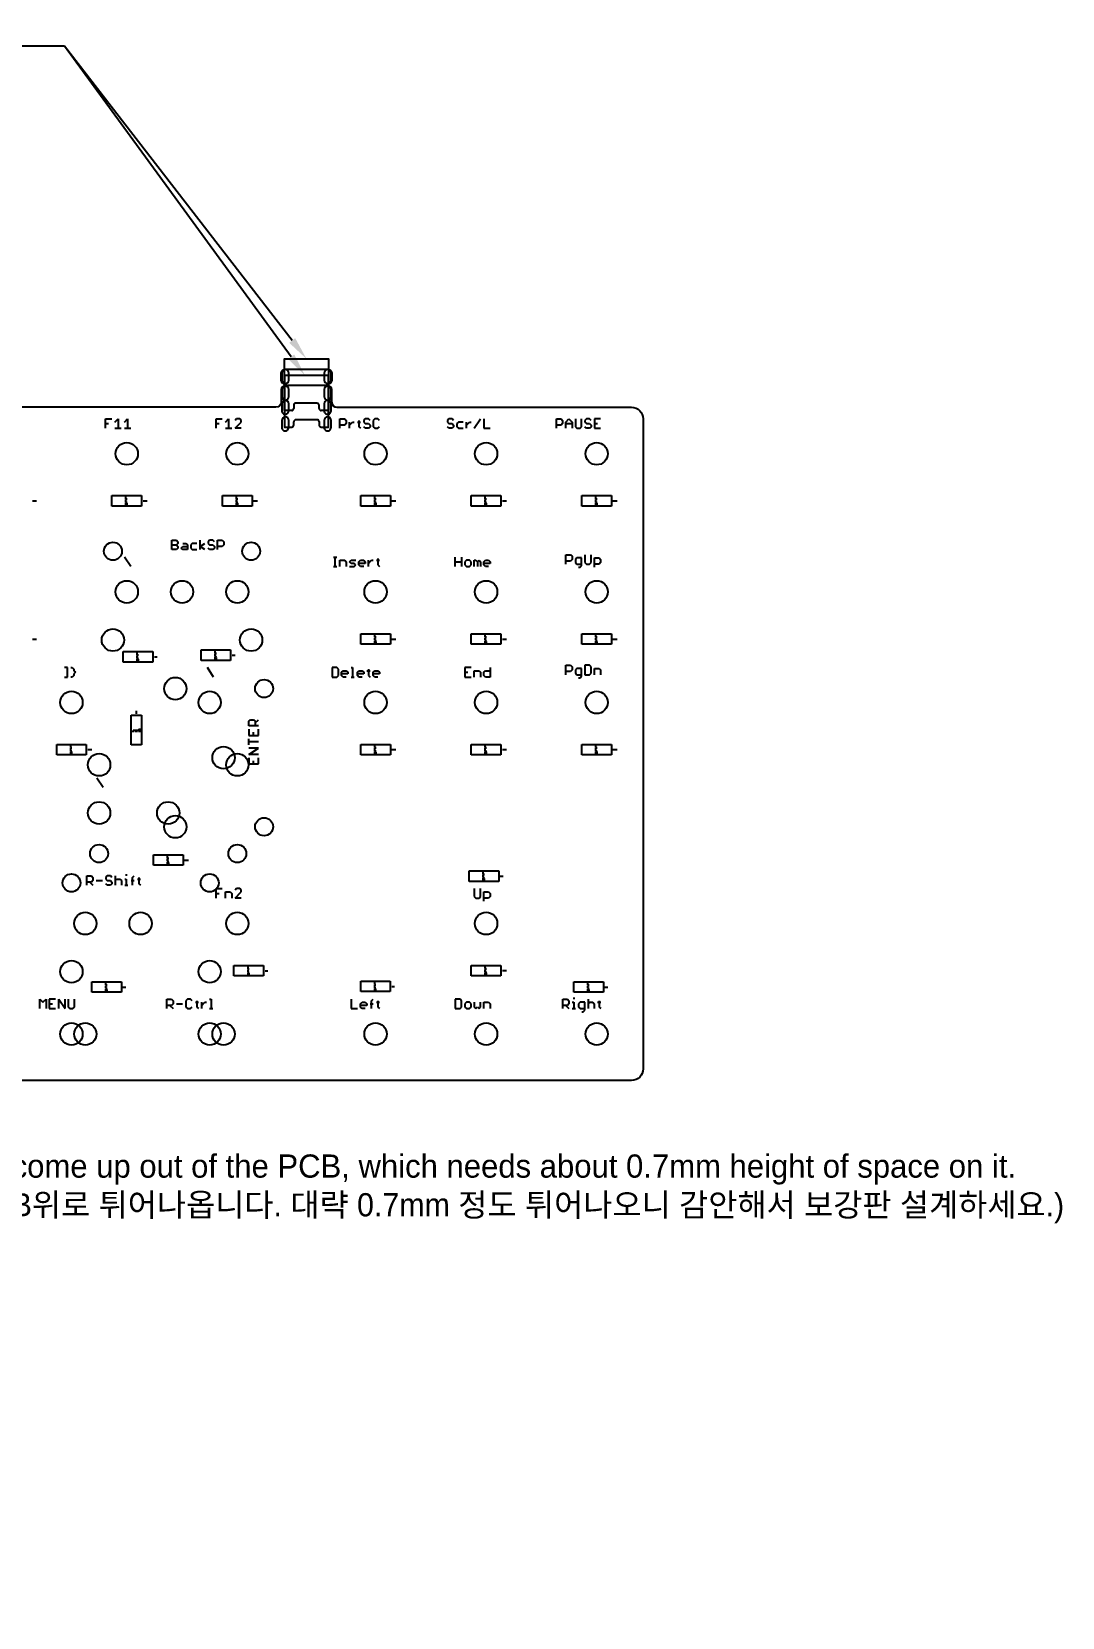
# Model space of a CAD drawing. Extents: x -204 to 409, y -450 to 97.
# Drawn here: x 231.3 to 408.8, y -176.7 to 96.5 of the extents above; entities that cross this region are included whole.
import ezdxf
from ezdxf import colors
from ezdxf.entities.mleader import LeaderData, LeaderLine
from ezdxf.math import Vec2, Vec3

# ---------------------------------------------------------------- set-up
doc = ezdxf.new("R2010")
doc.units = 0
doc.header["$MEASUREMENT"] = 0
doc.layers.get('0').update_dxf_attribs({"linetype": 'CONTINUOUS'})
for name, color, linetype in [('BT Module', 3, 'CONTINUOUS'), ('Key Name', 253, 'CONTINUOUS'), ('LEDs_PADs', 82, 'CONTINUOUS'), ('On-PCB LEDs', 6, 'CONTINUOUS'), ('OutLine', 7, 'CONTINUOUS'), ('Stabilizers', 1, 'CONTINUOUS'), ('Switches_ETC', 4, 'CONTINUOUS'), ('Switches_Winkey87', 2, 'CONTINUOUS'), ('USB_BOTTOM', 1, 'CONTINUOUS'), ('USB_TOP', 2, 'CONTINUOUS')]:
    doc.layers.add(name, color=color, linetype=linetype)

# ---------------------------------------------------------------- blocks, each defined once
blk = doc.blocks.new('LONGP100')
blk.add_lwpolyline([(-0.5, -0.5), (0.5, -0.5, 1), (0.5, 0.5), (-0.5, 0.5, 1)], format="xyb", close=True)

msp = doc.modelspace()

# ---------------------------------------------------------------- linework, layer by layer
at = {"layer": 'Key Name'}
for p, q in [((243.9747, 28.1912), (243.9747, 29.8182)), ((243.9747, 29.8182), (245.0594, 29.8182)), ((243.9747, 29.0047), (244.5171, 29.0047)), ((245.6119, 29.2759), (246.1542, 29.8182)), ((245.6119, 28.1912), (246.6965, 28.1912)), ((246.1542, 29.8182), (246.1542, 28.1912)), ((247.249, 29.2759), (247.7914, 29.8182)), ((247.249, 28.1912), (248.3337, 28.1912)), ((247.7914, 29.8182), (247.7914, 28.1912)), ((263.0247, 28.1912), (263.0247, 29.8182)), ((263.0247, 29.8182), (264.1094, 29.8182)), ((263.0247, 29.0047), (263.5671, 29.0047)), ((264.6619, 29.2759), (265.2042, 29.8182)), ((264.6619, 28.1912), (265.7465, 28.1912)), ((265.2042, 29.8182), (265.2042, 28.1912)), ((266.5702, 29.8182), (266.299, 29.547)), ((266.299, 28.1912), (267.3837, 29.2759)), ((267.3837, 28.1912), (266.299, 28.1912)), ((267.1125, 29.8182), (266.5702, 29.8182)), ((267.3837, 29.547), (267.1125, 29.8182)), ((267.3837, 29.2759), (267.3837, 29.547)), ((284.3815, 28.1912), (284.3815, 29.8182)), ((284.3815, 29.8182), (285.195, 29.8182)), ((285.195, 28.7335), (284.3815, 28.7335)), ((285.195, 29.8182), (285.4661, 29.547)), ((285.4661, 29.0047), (285.195, 28.7335)), ((285.4661, 29.547), (285.4661, 29.0047)), ((286.0186, 28.1912), (286.0186, 29.2759)), ((286.0186, 28.7335), (286.561, 29.2759)), ((286.561, 29.2759), (286.8321, 29.2759)), ((287.3829, 29.2759), (287.9253, 29.2759)), ((287.6541, 29.547), (287.6541, 28.4624)), ((287.6541, 28.4624), (287.9253, 28.1912)), ((288.7455, 29.8182), (288.4744, 29.547)), ((288.4744, 29.547), (288.4744, 29.2759)), ((288.4744, 29.2759), (288.7455, 29.0047)), ((288.7455, 28.1912), (288.4744, 28.4624)), ((289.2879, 29.8182), (288.7455, 29.8182)), ((288.7455, 29.0047), (289.2879, 29.0047)), ((289.2879, 28.1912), (288.7455, 28.1912)), ((289.559, 29.547), (289.2879, 29.8182)), ((289.2879, 29.0047), (289.559, 28.7335)), ((289.559, 28.4624), (289.2879, 28.1912)), ((289.559, 28.7335), (289.559, 28.4624)), ((290.3827, 29.8182), (290.1115, 29.547)), ((290.1115, 29.547), (290.1115, 28.4624)), ((290.1115, 28.4624), (290.3827, 28.1912)), ((290.925, 29.8182), (290.3827, 29.8182)), ((290.3827, 28.1912), (290.925, 28.1912)), ((291.1962, 29.547), (290.925, 29.8182)), ((290.925, 28.1912), (291.1962, 28.4624)), ((303.1569, 29.8182), (302.8858, 29.547)), ((302.8858, 29.547), (302.8858, 29.2759)), ((302.8858, 29.2759), (303.1569, 29.0047)), ((303.1569, 28.1912), (302.8858, 28.4624)), ((303.6993, 29.8182), (303.1569, 29.8182)), ((303.1569, 29.0047), (303.6993, 29.0047)), ((303.6993, 28.1912), (303.1569, 28.1912)), ((303.9704, 29.547), (303.6993, 29.8182)), ((303.6993, 29.0047), (303.9704, 28.7335)), ((303.9704, 28.4624), (303.6993, 28.1912)), ((303.9704, 28.7335), (303.9704, 28.4624)), ((304.7941, 29.2759), (304.5229, 29.0047)), ((304.5229, 29.0047), (304.5229, 28.4624)), ((304.5229, 28.4624), (304.7941, 28.1912)), ((305.6076, 29.2759), (304.7941, 29.2759)), ((304.7941, 28.1912), (305.6076, 28.1912)), ((306.1601, 28.1912), (306.1601, 29.2759)), ((306.1601, 28.7335), (306.7024, 29.2759)), ((306.7024, 29.2759), (306.9736, 29.2759)), ((307.5244, 28.1912), (308.609, 29.8182)), ((309.1615, 29.8182), (309.1615, 28.1912)), ((309.1615, 28.1912), (310.2462, 28.1912)), ((321.6629, 28.1912), (321.6629, 29.8182)), ((321.6629, 29.8182), (322.4764, 29.8182)), ((322.4764, 28.7335), (321.6629, 28.7335)), ((322.4764, 29.8182), (322.7476, 29.547)), ((322.7476, 29.0047), (322.4764, 28.7335)), ((322.7476, 29.547), (322.7476, 29.0047)), ((323.3001, 29.2759), (323.8424, 29.8182)), ((323.3001, 28.1912), (323.3001, 29.2759)), ((323.3001, 29.0047), (324.3847, 29.0047)), ((323.8424, 29.8182), (324.3847, 29.2759)), ((324.3847, 29.2759), (324.3847, 28.1912)), ((324.9372, 29.8182), (324.9372, 28.4624)), ((324.9372, 28.4624), (325.2084, 28.1912)), ((325.2084, 28.1912), (325.7507, 28.1912)), ((325.7507, 28.1912), (326.0219, 28.4624)), ((326.0219, 28.4624), (326.0219, 29.8182)), ((326.8455, 29.8182), (326.5744, 29.547)), ((326.5744, 29.547), (326.5744, 29.2759)), ((326.5744, 29.2759), (326.8455, 29.0047)), ((326.8455, 28.1912), (326.5744, 28.4624)), ((327.3879, 29.8182), (326.8455, 29.8182)), ((326.8455, 29.0047), (327.3879, 29.0047)), ((327.3879, 28.1912), (326.8455, 28.1912)), ((327.659, 29.547), (327.3879, 29.8182)), ((327.3879, 29.0047), (327.659, 28.7335)), ((327.659, 28.4624), (327.3879, 28.1912)), ((327.659, 28.7335), (327.659, 28.4624)), ((329.2962, 29.8182), (328.2115, 29.8182)), ((328.2115, 29.8182), (328.2115, 28.1912)), ((328.2115, 29.0047), (328.7539, 29.0047)), ((328.2115, 28.1912), (329.2962, 28.1912)), ((255.3861, 7.2787), (255.3861, 8.9057)), ((255.3861, 8.9057), (256.1996, 8.9057)), ((256.1996, 8.9057), (256.4708, 8.6345)), ((256.4708, 8.3634), (256.1996, 8.0922)), ((256.4708, 8.6345), (256.4708, 8.3634)), ((257.2944, 8.3634), (257.8368, 8.3634)), ((257.8368, 8.3634), (258.1079, 8.0922)), ((258.9316, 8.3634), (258.6604, 8.0922)), ((259.7451, 8.3634), (258.9316, 8.3634)), ((260.2976, 7.2787), (260.2976, 8.9057)), ((260.2976, 7.821), (261.1111, 8.3634)), ((261.933, 8.9057), (261.6619, 8.6345)), ((261.6619, 8.6345), (261.6619, 8.3634)), ((261.6619, 8.3634), (261.933, 8.0922)), ((262.4754, 8.9057), (261.933, 8.9057)), ((262.7465, 8.6345), (262.4754, 8.9057)), ((263.299, 7.2787), (263.299, 8.9057)), ((263.299, 8.9057), (264.1125, 8.9057)), ((264.1125, 8.9057), (264.3837, 8.6345)), ((264.3837, 8.6345), (264.3837, 8.0922)), ((248.3337, 4.3787), (247.249, 6.0057)), ((255.3861, 8.0922), (256.1996, 8.0922)), ((256.1996, 7.2787), (255.3861, 7.2787)), ((256.1996, 8.0922), (256.4708, 7.821)), ((256.4708, 7.5499), (256.1996, 7.2787)), ((256.4708, 7.821), (256.4708, 7.5499)), ((257.0233, 7.5499), (257.2944, 7.821)), ((257.2944, 7.2787), (257.0233, 7.5499)), ((257.2944, 7.821), (258.1079, 7.821)), ((258.1079, 7.2787), (257.2944, 7.2787)), ((258.1079, 8.0922), (258.1079, 7.2787)), ((258.6604, 8.0922), (258.6604, 7.5499)), ((258.6604, 7.5499), (258.9316, 7.2787)), ((258.9316, 7.2787), (259.7451, 7.2787)), ((261.1111, 7.2787), (260.2976, 7.821)), ((261.933, 7.2787), (261.6619, 7.5499)), ((261.933, 8.0922), (262.4754, 8.0922)), ((262.4754, 7.2787), (261.933, 7.2787)), ((262.4754, 8.0922), (262.7465, 7.821)), ((262.7465, 7.5499), (262.4754, 7.2787)), ((262.7465, 7.821), (262.7465, 7.5499)), ((264.1125, 7.821), (263.299, 7.821)), ((264.3837, 8.0922), (264.1125, 7.821)), ((283.29, 6.0057), (283.8324, 6.0057)), ((283.5612, 4.3787), (283.5612, 6.0057)), ((290.9284, 5.7345), (290.9284, 4.6499)), ((304.2501, 4.3787), (304.2501, 6.0057)), ((305.3347, 6.0057), (305.3347, 4.3787)), ((323.3001, 4.7787), (323.3001, 6.4057)), ((323.3001, 6.4057), (324.1136, 6.4057)), ((324.1136, 6.4057), (324.3847, 6.1345)), ((324.3847, 5.5922), (324.1136, 5.321)), ((324.3847, 6.1345), (324.3847, 5.5922)), ((325.2084, 5.8634), (324.9372, 5.5922)), ((324.9372, 5.5922), (324.9372, 5.0499)), ((326.0219, 5.8634), (325.2084, 5.8634)), ((326.0219, 4.5075), (326.0219, 5.8634)), ((326.5744, 6.4057), (326.5744, 5.0499)), ((327.659, 5.0499), (327.659, 6.4057)), ((328.2115, 4.2364), (328.2115, 5.8634)), ((328.2115, 5.8634), (329.025, 5.8634)), ((329.025, 5.8634), (329.2962, 5.5922)), ((329.2962, 5.5922), (329.2962, 5.0499)), ((283.29, 4.3787), (283.8324, 4.3787)), ((284.3815, 4.3787), (284.3815, 5.4634)), ((284.3815, 5.4634), (285.195, 5.4634)), ((285.195, 5.4634), (285.4661, 5.1922)), ((285.4661, 5.1922), (285.4661, 4.3787)), ((286.0186, 5.1922), (286.2898, 5.4634)), ((286.2898, 4.921), (286.0186, 5.1922)), ((286.0186, 4.3787), (286.8321, 4.3787)), ((286.2898, 5.4634), (287.1033, 5.4634)), ((286.8321, 4.921), (286.2898, 4.921)), ((287.1033, 4.6499), (286.8321, 4.921)), ((286.8321, 4.3787), (287.1033, 4.6499)), ((287.6558, 5.1922), (287.927, 5.4634)), ((287.6558, 4.6499), (287.6558, 5.1922)), ((288.7405, 4.921), (287.6558, 4.921)), ((287.927, 4.3787), (287.6558, 4.6499)), ((287.927, 5.4634), (288.4693, 5.4634)), ((288.4693, 4.3787), (287.927, 4.3787)), ((288.4693, 5.4634), (288.7405, 5.1922)), ((288.7405, 5.1922), (288.7405, 4.921)), ((289.293, 4.3787), (289.293, 5.4634)), ((289.293, 4.921), (289.8353, 5.4634)), ((289.8353, 5.4634), (290.1064, 5.4634)), ((290.6572, 5.4634), (291.1996, 5.4634)), ((290.9284, 4.6499), (291.1996, 4.3787)), ((304.2501, 5.1922), (305.3347, 5.1922)), ((306.1584, 5.4634), (305.8872, 5.1922)), ((305.8872, 5.1922), (305.8872, 4.6499)), ((305.8872, 4.6499), (306.1584, 4.3787)), ((306.7007, 5.4634), (306.1584, 5.4634)), ((306.1584, 4.3787), (306.7007, 4.3787)), ((306.9719, 5.1922), (306.7007, 5.4634)), ((306.7007, 4.3787), (306.9719, 4.6499)), ((306.9719, 4.6499), (306.9719, 5.1922)), ((307.5244, 4.3787), (307.5244, 5.4634)), ((307.5244, 5.4634), (307.7955, 5.4634)), ((307.7955, 5.4634), (308.0667, 5.1922)), ((308.0667, 5.1922), (308.3379, 5.4634)), ((308.0667, 5.1922), (308.0667, 4.3787)), ((308.3379, 5.4634), (308.609, 5.1922)), ((308.609, 5.1922), (308.609, 4.3787)), ((309.1615, 5.1922), (309.4327, 5.4634)), ((309.1615, 4.6499), (309.1615, 5.1922)), ((310.2462, 4.921), (309.1615, 4.921)), ((309.4327, 4.3787), (309.1615, 4.6499)), ((309.4327, 5.4634), (309.975, 5.4634)), ((309.975, 4.3787), (309.4327, 4.3787)), ((309.975, 5.4634), (310.2462, 5.1922)), ((310.2462, 5.1922), (310.2462, 4.921)), ((324.1136, 5.321), (323.3001, 5.321)), ((324.9372, 5.0499), (325.2084, 4.7787)), ((325.2084, 4.7787), (326.0219, 4.7787)), ((325.4796, 4.2364), (325.7507, 4.2364)), ((325.7507, 4.2364), (326.0219, 4.5075)), ((326.5744, 5.0499), (326.8455, 4.7787)), ((326.8455, 4.7787), (327.3879, 4.7787)), ((327.3879, 4.7787), (327.659, 5.0499)), ((329.025, 4.7787), (328.2115, 4.7787)), ((329.2962, 5.0499), (329.025, 4.7787)), ((237.4478, -13.0443), (236.9055, -13.0443)), ((237.4478, -14.6713), (237.4478, -13.0443)), ((237.9969, -13.0443), (238.2681, -13.0443)), ((238.2681, -13.0443), (238.5392, -13.3155)), ((238.5392, -13.3155), (238.5392, -13.5866)), ((238.5392, -13.5866), (238.8104, -13.8578)), ((262.6212, -14.6713), (261.5365, -13.0443)), ((283.0172, -13.0443), (283.0172, -14.6713)), ((283.8307, -13.0443), (283.0172, -13.0443)), ((284.1018, -13.3155), (283.8307, -13.0443)), ((284.1018, -14.4001), (284.1018, -13.3155)), ((284.6543, -13.8578), (284.9255, -13.5866)), ((284.9255, -13.5866), (285.4678, -13.5866)), ((285.4678, -13.5866), (285.739, -13.8578)), ((286.2915, -13.0443), (286.5627, -13.0443)), ((286.5627, -13.0443), (286.5627, -14.6713)), ((287.3829, -13.8578), (287.6541, -13.5866)), ((287.6541, -13.5866), (288.1964, -13.5866)), ((288.1964, -13.5866), (288.4676, -13.8578)), ((289.0201, -13.5866), (289.5624, -13.5866)), ((289.2913, -13.3155), (289.2913, -14.4001)), ((290.1115, -13.8578), (290.3827, -13.5866)), ((290.3827, -13.5866), (290.925, -13.5866)), ((290.925, -13.5866), (291.1962, -13.8578)), ((306.9719, -13.0443), (305.8872, -13.0443)), ((305.8872, -13.0443), (305.8872, -14.6713)), ((307.5244, -14.6713), (307.5244, -13.5866)), ((307.5244, -13.5866), (308.3379, -13.5866)), ((308.3379, -13.5866), (308.609, -13.8578)), ((309.1615, -13.8578), (309.4327, -13.5866)), ((309.4327, -13.5866), (310.2462, -13.5866)), ((310.2462, -13.0443), (310.2462, -14.6713)), ((323.3001, -14.2713), (323.3001, -12.6443)), ((323.3001, -12.6443), (324.1136, -12.6443)), ((324.1136, -12.6443), (324.3847, -12.9155)), ((324.3847, -13.4578), (324.1136, -13.729)), ((324.3847, -12.9155), (324.3847, -13.4578)), ((325.2084, -13.1866), (324.9372, -13.4578)), ((324.9372, -13.4578), (324.9372, -14.0001)), ((326.0219, -13.1866), (325.2084, -13.1866)), ((326.0219, -14.5425), (326.0219, -13.1866)), ((326.5744, -12.6443), (326.5744, -14.2713)), ((327.3879, -12.6443), (326.5744, -12.6443)), ((327.659, -12.9155), (327.3879, -12.6443)), ((327.659, -14.0001), (327.659, -12.9155)), ((328.2115, -14.2713), (328.2115, -13.1866)), ((328.2115, -13.1866), (329.025, -13.1866)), ((329.025, -13.1866), (329.2962, -13.4578)), ((329.2962, -13.4578), (329.2962, -14.2713)), ((236.9055, -14.6713), (237.4478, -14.6713)), ((238.2681, -14.6713), (237.9969, -14.6713)), ((238.5392, -14.4001), (238.2681, -14.6713)), ((238.8104, -13.8578), (238.5392, -14.129)), ((238.5392, -14.129), (238.5392, -14.4001)), ((283.0172, -14.6713), (283.8307, -14.6713)), ((283.8307, -14.6713), (284.1018, -14.4001)), ((284.6543, -14.4001), (284.6543, -13.8578)), ((285.739, -14.129), (284.6543, -14.129)), ((284.9255, -14.6713), (284.6543, -14.4001)), ((285.4678, -14.6713), (284.9255, -14.6713)), ((285.739, -13.8578), (285.739, -14.129)), ((286.2915, -14.6713), (286.8338, -14.6713)), ((287.3829, -14.4001), (287.3829, -13.8578)), ((288.4676, -14.129), (287.3829, -14.129)), ((287.6541, -14.6713), (287.3829, -14.4001)), ((288.1964, -14.6713), (287.6541, -14.6713)), ((288.4676, -13.8578), (288.4676, -14.129)), ((289.2913, -14.4001), (289.5624, -14.6713)), ((290.1115, -14.4001), (290.1115, -13.8578)), ((291.1962, -14.129), (290.1115, -14.129)), ((290.3827, -14.6713), (290.1115, -14.4001)), ((290.925, -14.6713), (290.3827, -14.6713)), ((291.1962, -13.8578), (291.1962, -14.129)), ((305.8872, -13.8578), (306.4296, -13.8578)), ((305.8872, -14.6713), (306.9719, -14.6713)), ((308.609, -13.8578), (308.609, -14.6713)), ((309.1615, -14.4001), (309.1615, -13.8578)), ((309.4327, -14.6713), (309.1615, -14.4001)), ((310.2462, -14.6713), (309.4327, -14.6713)), ((324.1136, -13.729), (323.3001, -13.729)), ((324.9372, -14.0001), (325.2084, -14.2713)), ((325.2084, -14.2713), (326.0219, -14.2713)), ((325.4796, -14.8136), (325.7507, -14.8136)), ((325.7507, -14.8136), (326.0219, -14.5425)), ((326.5744, -14.2713), (327.3879, -14.2713)), ((327.3879, -14.2713), (327.659, -14.0001)), ((268.6961, -22.2967), (268.9672, -22.0255)), ((268.6961, -23.1102), (268.6961, -22.2967)), ((270.3231, -23.1102), (268.6961, -23.1102)), ((268.6961, -23.6627), (268.6961, -24.7473)), ((268.9672, -22.0255), (269.5096, -22.0255)), ((269.5096, -22.0255), (269.7807, -22.2967)), ((269.5096, -24.7473), (269.5096, -24.205)), ((269.7807, -22.5678), (270.3231, -22.0255)), ((269.7807, -22.2967), (269.7807, -23.1102)), ((270.3231, -24.7473), (270.3231, -23.6627)), ((268.6961, -24.7473), (270.3231, -24.7473)), ((268.6961, -26.3845), (268.6961, -25.2998)), ((270.3231, -25.8422), (268.6961, -25.8422)), ((268.6961, -28.0216), (270.3231, -26.937)), ((270.3231, -26.937), (268.6961, -26.937)), ((270.3231, -28.0216), (268.6961, -28.0216)), ((268.6961, -28.5741), (268.6961, -29.6588)), ((268.6961, -29.6588), (270.3231, -29.6588)), ((269.5096, -29.6588), (269.5096, -29.1165)), ((270.3231, -29.6588), (270.3231, -28.5741)), ((243.5712, -33.7213), (242.4865, -32.0943)), ((240.7445, -50.5713), (240.7445, -48.9443)), ((240.7445, -48.9443), (241.558, -48.9443)), ((241.558, -48.9443), (241.8292, -49.2155)), ((244.29, -48.9443), (244.0188, -49.2155)), ((244.8323, -48.9443), (244.29, -48.9443)), ((245.1035, -49.2155), (244.8323, -48.9443)), ((245.656, -48.9443), (245.656, -50.5713)), ((247.5643, -48.6731), (247.5643, -48.9443)), ((248.6557, -49.2155), (248.9269, -48.9443)), ((241.558, -50.029), (240.7445, -50.029)), ((241.2868, -50.029), (241.8292, -50.5713)), ((241.8292, -49.7578), (241.558, -50.029)), ((241.8292, -49.2155), (241.8292, -49.7578)), ((242.3817, -49.7578), (243.4663, -49.7578)), ((244.0188, -49.2155), (244.0188, -49.4866)), ((244.0188, -49.4866), (244.29, -49.7578)), ((244.29, -50.5713), (244.0188, -50.3001)), ((244.29, -49.7578), (244.8323, -49.7578)), ((244.8323, -50.5713), (244.29, -50.5713)), ((244.8323, -49.7578), (245.1035, -50.029)), ((245.1035, -50.3001), (244.8323, -50.5713)), ((245.1035, -50.029), (245.1035, -50.3001)), ((245.656, -49.7578), (245.9271, -49.4866)), ((245.9271, -49.4866), (246.4695, -49.4866)), ((246.4695, -49.4866), (246.7406, -49.7578)), ((246.7406, -49.7578), (246.7406, -50.5713)), ((247.2931, -49.4866), (247.5643, -49.4866)), ((247.2931, -50.5713), (247.8355, -50.5713)), ((247.5643, -49.4866), (247.5643, -50.5713)), ((248.3846, -49.7578), (248.9269, -49.7578)), ((248.6557, -50.5713), (248.6557, -49.2155)), ((249.476, -49.4866), (250.0183, -49.4866)), ((249.7472, -49.2155), (249.7472, -50.3001)), ((249.7472, -50.3001), (250.0183, -50.5713)), ((263.0247, -52.7713), (263.0247, -51.1443)), ((263.0247, -51.1443), (264.1094, -51.1443)), ((264.6619, -52.7713), (264.6619, -51.6866)), ((264.6619, -51.6866), (265.4754, -51.6866)), ((265.4754, -51.6866), (265.7465, -51.9578)), ((266.5702, -51.1443), (266.299, -51.4155)), ((266.299, -52.7713), (267.3837, -51.6866)), ((267.1125, -51.1443), (266.5702, -51.1443)), ((267.3837, -51.4155), (267.1125, -51.1443)), ((267.3837, -51.6866), (267.3837, -51.4155)), ((307.5244, -51.1443), (307.5244, -52.5001)), ((308.609, -52.5001), (308.609, -51.1443)), ((309.1615, -53.3136), (309.1615, -51.6866)), ((309.1615, -51.6866), (309.975, -51.6866)), ((309.975, -51.6866), (310.2462, -51.9578)), ((263.0247, -51.9578), (263.5671, -51.9578)), ((265.7465, -51.9578), (265.7465, -52.7713)), ((267.3837, -52.7713), (266.299, -52.7713)), ((307.5244, -52.5001), (307.7955, -52.7713)), ((307.7955, -52.7713), (308.3379, -52.7713)), ((308.3379, -52.7713), (308.609, -52.5001)), ((309.975, -52.7713), (309.1615, -52.7713)), ((310.2462, -52.5001), (309.975, -52.7713)), ((310.2462, -51.9578), (310.2462, -52.5001)), ((232.6538, -71.8213), (232.6538, -70.1943)), ((232.6538, -70.1943), (233.1961, -70.7366)), ((233.1961, -70.7366), (233.7385, -70.1943)), ((233.7385, -70.1943), (233.7385, -71.8213)), ((235.3756, -70.1943), (234.291, -70.1943)), ((234.291, -70.1943), (234.291, -71.8213)), ((234.291, -71.0078), (234.8333, -71.0078)), ((235.9281, -71.8213), (235.9281, -70.1943)), ((235.9281, -70.1943), (237.0128, -71.8213)), ((237.0128, -71.8213), (237.0128, -70.1943)), ((237.5653, -70.1943), (237.5653, -71.5501)), ((238.6499, -71.5501), (238.6499, -70.1943)), ((254.5563, -71.8213), (254.5563, -70.1943)), ((254.5563, -70.1943), (255.3698, -70.1943)), ((255.3698, -70.1943), (255.641, -70.4655)), ((255.641, -71.0078), (255.3698, -71.279)), ((255.641, -70.4655), (255.641, -71.0078)), ((256.1934, -71.0078), (257.2781, -71.0078)), ((258.1018, -70.1943), (257.8306, -70.4655)), ((257.8306, -70.4655), (257.8306, -71.5501)), ((258.6441, -70.1943), (258.1018, -70.1943)), ((258.9153, -70.4655), (258.6441, -70.1943)), ((259.4678, -70.7366), (260.0101, -70.7366)), ((259.7389, -70.4655), (259.7389, -71.5501)), ((260.5592, -71.8213), (260.5592, -70.7366)), ((260.5592, -71.279), (261.1015, -70.7366)), ((261.1015, -70.7366), (261.3727, -70.7366)), ((261.9235, -70.1943), (262.1947, -70.1943)), ((262.1947, -70.1943), (262.1947, -71.8213)), ((286.2915, -70.1943), (286.2915, -71.8213)), ((287.9287, -71.0078), (288.1998, -70.7366)), ((287.9287, -71.5501), (287.9287, -71.0078)), ((288.1998, -70.7366), (288.7422, -70.7366)), ((288.7422, -70.7366), (289.0133, -71.0078)), ((289.0133, -71.0078), (289.0133, -71.279)), ((289.5658, -71.0078), (290.1081, -71.0078)), ((289.837, -70.4655), (290.1081, -70.1943)), ((289.837, -71.8213), (289.837, -70.4655)), ((290.6573, -70.7366), (291.1996, -70.7366)), ((290.9284, -70.4655), (290.9284, -71.5501)), ((304.2501, -70.1943), (304.2501, -71.8213)), ((305.0636, -70.1943), (304.2501, -70.1943)), ((305.3347, -70.4655), (305.0636, -70.1943)), ((305.3347, -71.5501), (305.3347, -70.4655)), ((306.1584, -70.7366), (305.8872, -71.0078)), ((305.8872, -71.0078), (305.8872, -71.5501)), ((306.7007, -70.7366), (306.1584, -70.7366)), ((306.9719, -71.0078), (306.7007, -70.7366)), ((306.9719, -71.5501), (306.9719, -71.0078)), ((307.5244, -70.7366), (307.5244, -71.5501)), ((308.609, -71.5501), (308.609, -70.7366)), ((309.1615, -71.8213), (309.1615, -70.7366)), ((309.1615, -70.7366), (309.975, -70.7366)), ((309.975, -70.7366), (310.2462, -71.0078)), ((310.2462, -71.0078), (310.2462, -71.8213)), ((322.7543, -71.8213), (322.7543, -70.1943)), ((322.7543, -70.1943), (323.5678, -70.1943)), ((323.5678, -70.1943), (323.839, -70.4655)), ((323.839, -71.0078), (323.5678, -71.279)), ((323.839, -70.4655), (323.839, -71.0078)), ((324.3915, -70.7366), (324.6627, -70.7366)), ((324.6627, -69.9231), (324.6627, -70.1943)), ((324.6627, -70.7366), (324.6627, -71.8213)), ((325.7541, -70.7366), (325.4829, -71.0078)), ((325.4829, -71.0078), (325.4829, -71.5501)), ((326.5676, -70.7366), (325.7541, -70.7366)), ((326.5676, -72.0925), (326.5676, -70.7366)), ((327.1201, -70.1943), (327.1201, -71.8213)), ((327.1201, -71.0078), (327.3913, -70.7366)), ((327.3913, -70.7366), (327.9336, -70.7366)), ((327.9336, -70.7366), (328.2048, -71.0078)), ((328.2048, -71.0078), (328.2048, -71.8213)), ((328.7572, -70.7366), (329.2996, -70.7366)), ((329.0284, -70.4655), (329.0284, -71.5501)), ((234.291, -71.8213), (235.3756, -71.8213)), ((237.5653, -71.5501), (237.8364, -71.8213)), ((237.8364, -71.8213), (238.3788, -71.8213)), ((238.3788, -71.8213), (238.6499, -71.5501)), ((255.3698, -71.279), (254.5563, -71.279)), ((255.0986, -71.279), (255.641, -71.8213)), ((257.8306, -71.5501), (258.1018, -71.8213)), ((258.1018, -71.8213), (258.6441, -71.8213)), ((258.6441, -71.8213), (258.9153, -71.5501)), ((259.7389, -71.5501), (260.0101, -71.8213)), ((261.9235, -71.8213), (262.4658, -71.8213)), ((286.2915, -71.8213), (287.3762, -71.8213)), ((289.0133, -71.279), (287.9287, -71.279)), ((288.1998, -71.8213), (287.9287, -71.5501)), ((288.7422, -71.8213), (288.1998, -71.8213)), ((290.9284, -71.5501), (291.1996, -71.8213)), ((304.2501, -71.8213), (305.0636, -71.8213)), ((305.0636, -71.8213), (305.3347, -71.5501)), ((305.8872, -71.5501), (306.1584, -71.8213)), ((306.1584, -71.8213), (306.7007, -71.8213)), ((306.7007, -71.8213), (306.9719, -71.5501)), ((307.5244, -71.5501), (307.7955, -71.8213)), ((307.7955, -71.8213), (308.0667, -71.5501)), ((308.0667, -71.5501), (308.3379, -71.8213)), ((308.3379, -71.8213), (308.609, -71.5501)), ((323.5678, -71.279), (322.7543, -71.279)), ((323.2967, -71.279), (323.839, -71.8213)), ((324.3915, -71.8213), (324.9338, -71.8213)), ((325.4829, -71.5501), (325.7541, -71.8213)), ((325.7541, -71.8213), (326.5676, -71.8213)), ((326.0253, -72.3636), (326.2964, -72.3636)), ((326.2964, -72.3636), (326.5676, -72.0925)), ((329.0284, -71.5501), (329.2996, -71.8213))]:
    msp.add_line(p, q, dxfattribs=at)
at = {"layer": 'On-PCB LEDs'}
for p, q in [((245.1, 14.7875), (245.1, 16.5875)), ((245.1, 16.5875), (250.2, 16.5875)), ((247.4555, 16.4627), (247.4555, 16.0377)), ((250.2, 16.5875), (250.2, 14.7875)), ((264.15, 14.7875), (264.15, 16.5875)), ((264.15, 16.5875), (269.25, 16.5875)), ((266.5055, 16.4627), (266.5055, 16.0377)), ((269.25, 16.5875), (269.25, 14.7875)), ((287.9625, 14.7875), (287.9625, 16.5875)), ((287.9625, 16.5875), (293.0625, 16.5875)), ((290.318, 16.4627), (290.318, 16.0377)), ((293.0625, 16.5875), (293.0625, 14.7875)), ((307.0125, 14.7875), (307.0125, 16.5875)), ((307.0125, 16.5875), (312.1125, 16.5875)), ((309.368, 16.4627), (309.368, 16.0377)), ((312.1125, 16.5875), (312.1125, 14.7875)), ((326.0625, 14.7875), (326.0625, 16.5875)), ((326.0625, 16.5875), (331.1625, 16.5875)), ((328.418, 16.4627), (328.418, 16.0377)), ((331.1625, 16.5875), (331.1625, 14.7875)), ((231.4, 15.6875), (232.1, 15.6875)), ((250.2, 14.7875), (245.1, 14.7875)), ((247.4555, 16.0377), (247.7388, 16.0377)), ((247.7388, 15.9002), (247.4555, 15.9002)), ((247.4555, 15.9002), (247.4555, 15.4752)), ((247.4555, 15.6877), (247.5972, 15.6877)), ((247.4555, 15.4752), (247.7388, 15.4752)), ((247.4555, 15.3377), (247.4555, 14.9127)), ((247.668, 15.3377), (247.4555, 15.3377)), ((247.4555, 14.9127), (247.668, 14.9127)), ((247.7388, 15.2668), (247.668, 15.3377)), ((247.668, 14.9127), (247.7388, 14.9835)), ((247.7388, 14.9835), (247.7388, 15.2668)), ((250.45, 15.6875), (251.15, 15.6875)), ((269.25, 14.7875), (264.15, 14.7875)), ((266.5055, 16.0377), (266.7888, 16.0377)), ((266.7888, 15.9002), (266.5055, 15.9002)), ((266.5055, 15.9002), (266.5055, 15.4752)), ((266.5055, 15.6877), (266.6472, 15.6877)), ((266.5055, 15.4752), (266.7888, 15.4752)), ((266.5055, 15.3377), (266.5055, 14.9127)), ((266.718, 15.3377), (266.5055, 15.3377)), ((266.5055, 14.9127), (266.718, 14.9127)), ((266.7888, 15.2668), (266.718, 15.3377)), ((266.718, 14.9127), (266.7888, 14.9835)), ((266.7888, 14.9835), (266.7888, 15.2668)), ((269.5, 15.6875), (270.2, 15.6875)), ((293.0625, 14.7875), (287.9625, 14.7875)), ((290.318, 16.0377), (290.6013, 16.0377)), ((290.6013, 15.9002), (290.318, 15.9002)), ((290.318, 15.9002), (290.318, 15.4752)), ((290.318, 15.6877), (290.4597, 15.6877)), ((290.318, 15.4752), (290.6013, 15.4752)), ((290.318, 15.3377), (290.318, 14.9127)), ((290.5305, 15.3377), (290.318, 15.3377)), ((290.318, 14.9127), (290.5305, 14.9127)), ((290.6013, 15.2668), (290.5305, 15.3377)), ((290.5305, 14.9127), (290.6013, 14.9835)), ((290.6013, 14.9835), (290.6013, 15.2668)), ((293.3125, 15.6875), (294.0125, 15.6875)), ((312.1125, 14.7875), (307.0125, 14.7875)), ((309.368, 16.0377), (309.6513, 16.0377)), ((309.6513, 15.9002), (309.368, 15.9002)), ((309.368, 15.9002), (309.368, 15.4752)), ((309.368, 15.6877), (309.5097, 15.6877)), ((309.368, 15.4752), (309.6513, 15.4752)), ((309.368, 15.3377), (309.368, 14.9127)), ((309.5805, 15.3377), (309.368, 15.3377)), ((309.368, 14.9127), (309.5805, 14.9127)), ((309.6513, 15.2668), (309.5805, 15.3377)), ((309.5805, 14.9127), (309.6513, 14.9835)), ((309.6513, 14.9835), (309.6513, 15.2668)), ((312.3625, 15.6875), (313.0625, 15.6875)), ((331.1625, 14.7875), (326.0625, 14.7875)), ((328.418, 16.0377), (328.7013, 16.0377)), ((328.7013, 15.9002), (328.418, 15.9002)), ((328.418, 15.9002), (328.418, 15.4752)), ((328.418, 15.6877), (328.5597, 15.6877)), ((328.418, 15.4752), (328.7013, 15.4752)), ((328.418, 15.3377), (328.418, 14.9127)), ((328.6305, 15.3377), (328.418, 15.3377)), ((328.418, 14.9127), (328.6305, 14.9127)), ((328.7013, 15.2668), (328.6305, 15.3377)), ((328.6305, 14.9127), (328.7013, 14.9835)), ((328.7013, 14.9835), (328.7013, 15.2668)), ((331.4125, 15.6875), (332.1125, 15.6875)), ((231.4, -8.125), (232.1, -8.125)), ((287.9625, -9.025), (287.9625, -7.225)), ((287.9625, -7.225), (293.0625, -7.225)), ((290.318, -7.3498), (290.318, -7.7748)), ((290.318, -7.7748), (290.6013, -7.7748)), ((290.6013, -7.9123), (290.318, -7.9123)), ((290.318, -7.9123), (290.318, -8.3373)), ((290.318, -8.1248), (290.4597, -8.1248)), ((293.0625, -7.225), (293.0625, -9.025)), ((293.3125, -8.125), (294.0125, -8.125)), ((307.0125, -9.025), (307.0125, -7.225)), ((307.0125, -7.225), (312.1125, -7.225)), ((309.368, -7.3498), (309.368, -7.7748)), ((309.368, -7.7748), (309.6513, -7.7748)), ((309.6513, -7.9123), (309.368, -7.9123)), ((309.368, -7.9123), (309.368, -8.3373)), ((309.368, -8.1248), (309.5097, -8.1248)), ((312.1125, -7.225), (312.1125, -9.025)), ((312.3625, -8.125), (313.0625, -8.125)), ((326.0625, -9.025), (326.0625, -7.225)), ((326.0625, -7.225), (331.1625, -7.225)), ((328.418, -7.3498), (328.418, -7.7748)), ((328.418, -7.7748), (328.7013, -7.7748)), ((328.7013, -7.9123), (328.418, -7.9123)), ((328.418, -7.9123), (328.418, -8.3373)), ((328.418, -8.1248), (328.5597, -8.1248)), ((331.1625, -7.225), (331.1625, -9.025)), ((331.4125, -8.125), (332.1125, -8.125)), ((247.05, -12.1), (247.05, -10.3)), ((247.05, -10.3), (252.15, -10.3)), ((249.4055, -10.4248), (249.4055, -10.8498)), ((249.4055, -10.8498), (249.6888, -10.8498)), ((252.15, -10.3), (252.15, -12.1)), ((260.45, -11.8), (260.45, -10)), ((260.45, -10), (265.55, -10)), ((262.8055, -10.1248), (262.8055, -10.5498)), ((262.8055, -10.5498), (263.0888, -10.5498)), ((263.0888, -10.6873), (262.8055, -10.6873)), ((262.8055, -10.6873), (262.8055, -11.1123)), ((262.8055, -10.8998), (262.9472, -10.8998)), ((265.55, -10), (265.55, -11.8)), ((265.8, -10.9), (266.3, -10.9)), ((293.0625, -9.025), (287.9625, -9.025)), ((290.318, -8.3373), (290.6013, -8.3373)), ((290.318, -8.4748), (290.318, -8.8998)), ((290.5305, -8.4748), (290.318, -8.4748)), ((290.318, -8.8998), (290.5305, -8.8998)), ((290.6013, -8.5457), (290.5305, -8.4748)), ((290.5305, -8.8998), (290.6013, -8.829)), ((290.6013, -8.829), (290.6013, -8.5457)), ((312.1125, -9.025), (307.0125, -9.025)), ((309.368, -8.3373), (309.6513, -8.3373)), ((309.368, -8.4748), (309.368, -8.8998)), ((309.5805, -8.4748), (309.368, -8.4748)), ((309.368, -8.8998), (309.5805, -8.8998)), ((309.6513, -8.5457), (309.5805, -8.4748)), ((309.5805, -8.8998), (309.6513, -8.829)), ((309.6513, -8.829), (309.6513, -8.5457)), ((331.1625, -9.025), (326.0625, -9.025)), ((328.418, -8.3373), (328.7013, -8.3373)), ((328.418, -8.4748), (328.418, -8.8998)), ((328.6305, -8.4748), (328.418, -8.4748)), ((328.418, -8.8998), (328.6305, -8.8998)), ((328.7013, -8.5457), (328.6305, -8.4748)), ((328.6305, -8.8998), (328.7013, -8.829)), ((328.7013, -8.829), (328.7013, -8.5457)), ((252.15, -12.1), (247.05, -12.1)), ((249.6888, -10.9873), (249.4055, -10.9873)), ((249.4055, -10.9873), (249.4055, -11.4123)), ((249.4055, -11.1998), (249.5472, -11.1998)), ((249.4055, -11.4123), (249.6888, -11.4123)), ((249.4055, -11.5498), (249.4055, -11.9748)), ((249.618, -11.5498), (249.4055, -11.5498)), ((249.4055, -11.9748), (249.618, -11.9748)), ((249.6888, -11.6207), (249.618, -11.5498)), ((249.618, -11.9748), (249.6888, -11.904)), ((249.6888, -11.904), (249.6888, -11.6207)), ((252.4, -11.2), (252.9, -11.2)), ((265.55, -11.8), (260.45, -11.8)), ((262.8055, -11.1123), (263.0888, -11.1123)), ((262.8055, -11.2498), (262.8055, -11.6748)), ((263.018, -11.2498), (262.8055, -11.2498)), ((262.8055, -11.6748), (263.018, -11.6748)), ((263.0888, -11.3207), (263.018, -11.2498)), ((263.018, -11.6748), (263.0888, -11.604)), ((263.0888, -11.604), (263.0888, -11.3207)), ((248.4, -21.25), (250.2, -21.25)), ((248.4, -26.35), (248.4, -21.25)), ((249.3, -21), (249.3, -20.5)), ((250.2, -21.25), (250.2, -26.35)), ((248.5248, -23.9945), (248.9498, -23.9945)), ((248.9498, -23.9945), (248.9498, -23.7112)), ((249.0873, -23.7112), (249.0873, -23.9945)), ((249.0873, -23.9945), (249.5123, -23.9945)), ((249.2998, -23.9945), (249.2998, -23.8528)), ((249.5123, -23.9945), (249.5123, -23.7112)), ((249.7207, -23.7112), (249.6498, -23.782)), ((249.6498, -23.782), (249.6498, -23.9945)), ((249.6498, -23.9945), (250.0748, -23.9945)), ((250.004, -23.7112), (249.7207, -23.7112)), ((250.0748, -23.782), (250.004, -23.7112)), ((250.0748, -23.9945), (250.0748, -23.782)), ((235.575, -28.075), (235.575, -26.275)), ((235.575, -26.275), (240.675, -26.275)), ((237.9305, -26.3998), (237.9305, -26.8248)), ((237.9305, -26.8248), (238.2138, -26.8248)), ((238.2138, -26.9623), (237.9305, -26.9623)), ((237.9305, -26.9623), (237.9305, -27.3873)), ((237.9305, -27.1748), (238.0722, -27.1748)), ((240.675, -26.275), (240.675, -28.075)), ((240.925, -27.175), (241.625, -27.175)), ((250.2, -26.35), (248.4, -26.35)), ((287.9625, -28.075), (287.9625, -26.275)), ((287.9625, -26.275), (293.0625, -26.275)), ((290.318, -26.3998), (290.318, -26.8248)), ((290.318, -26.8248), (290.6013, -26.8248)), ((290.6013, -26.9623), (290.318, -26.9623)), ((290.318, -26.9623), (290.318, -27.3873)), ((290.318, -27.1748), (290.4597, -27.1748)), ((293.0625, -26.275), (293.0625, -28.075)), ((293.3125, -27.175), (294.0125, -27.175)), ((307.0125, -28.075), (307.0125, -26.275)), ((307.0125, -26.275), (312.1125, -26.275)), ((309.368, -26.3998), (309.368, -26.8248)), ((309.368, -26.8248), (309.6513, -26.8248)), ((309.6513, -26.9623), (309.368, -26.9623)), ((309.368, -26.9623), (309.368, -27.3873)), ((309.368, -27.1748), (309.5097, -27.1748)), ((312.1125, -26.275), (312.1125, -28.075)), ((312.3625, -27.175), (313.0625, -27.175)), ((326.0625, -28.075), (326.0625, -26.275)), ((326.0625, -26.275), (331.1625, -26.275)), ((328.418, -26.3998), (328.418, -26.8248)), ((328.418, -26.8248), (328.7013, -26.8248)), ((328.7013, -26.9623), (328.418, -26.9623)), ((328.418, -26.9623), (328.418, -27.3873)), ((328.418, -27.1748), (328.5597, -27.1748)), ((331.1625, -26.275), (331.1625, -28.075)), ((331.4125, -27.175), (332.1125, -27.175)), ((240.675, -28.075), (235.575, -28.075)), ((237.9305, -27.3873), (238.2138, -27.3873)), ((237.9305, -27.5248), (237.9305, -27.9498)), ((238.143, -27.5248), (237.9305, -27.5248)), ((237.9305, -27.9498), (238.143, -27.9498)), ((238.2138, -27.5957), (238.143, -27.5248)), ((238.143, -27.9498), (238.2138, -27.879)), ((238.2138, -27.879), (238.2138, -27.5957)), ((293.0625, -28.075), (287.9625, -28.075)), ((290.318, -27.3873), (290.6013, -27.3873)), ((290.318, -27.5248), (290.318, -27.9498)), ((290.5305, -27.5248), (290.318, -27.5248)), ((290.318, -27.9498), (290.5305, -27.9498)), ((290.6013, -27.5957), (290.5305, -27.5248)), ((290.5305, -27.9498), (290.6013, -27.879)), ((290.6013, -27.879), (290.6013, -27.5957)), ((312.1125, -28.075), (307.0125, -28.075)), ((309.368, -27.3873), (309.6513, -27.3873)), ((309.368, -27.5248), (309.368, -27.9498)), ((309.5805, -27.5248), (309.368, -27.5248)), ((309.368, -27.9498), (309.5805, -27.9498)), ((309.6513, -27.5957), (309.5805, -27.5248)), ((309.5805, -27.9498), (309.6513, -27.879)), ((309.6513, -27.879), (309.6513, -27.5957)), ((331.1625, -28.075), (326.0625, -28.075)), ((328.418, -27.3873), (328.7013, -27.3873)), ((328.418, -27.5248), (328.418, -27.9498)), ((328.6305, -27.5248), (328.418, -27.5248)), ((328.418, -27.9498), (328.6305, -27.9498)), ((328.7013, -27.5957), (328.6305, -27.5248)), ((328.6305, -27.9498), (328.7013, -27.879)), ((328.7013, -27.879), (328.7013, -27.5957)), ((252.2438, -47.125), (252.2438, -45.325)), ((252.2438, -45.325), (257.3438, -45.325)), ((254.5993, -45.4498), (254.5993, -45.8748)), ((254.5993, -45.8748), (254.8826, -45.8748)), ((254.8826, -46.0123), (254.5993, -46.0123)), ((254.5993, -46.0123), (254.5993, -46.4373)), ((254.5993, -46.2248), (254.7409, -46.2248)), ((254.5993, -46.4373), (254.8826, -46.4373)), ((257.3438, -45.325), (257.3438, -47.125)), ((257.5938, -46.225), (258.2937, -46.225)), ((257.3438, -47.125), (252.2438, -47.125)), ((254.5993, -46.5748), (254.5993, -46.9998)), ((254.8118, -46.5748), (254.5993, -46.5748)), ((254.5993, -46.9998), (254.8118, -46.9998)), ((254.8826, -46.6457), (254.8118, -46.5748)), ((254.8118, -46.9998), (254.8826, -46.929)), ((254.8826, -46.929), (254.8826, -46.6457)), ((306.65, -49.9), (306.65, -48.1)), ((306.65, -48.1), (311.75, -48.1)), ((309.0055, -48.2248), (309.0055, -48.6498)), ((309.0055, -48.6498), (309.2888, -48.6498)), ((309.2888, -48.7873), (309.0055, -48.7873)), ((309.0055, -48.7873), (309.0055, -49.2123)), ((309.0055, -48.9998), (309.1472, -48.9998)), ((311.75, -48.1), (311.75, -49.9)), ((312, -49), (312.5, -49)), ((311.75, -49.9), (306.65, -49.9)), ((309.0055, -49.2123), (309.2888, -49.2123)), ((309.0055, -49.3498), (309.0055, -49.7748)), ((309.218, -49.3498), (309.0055, -49.3498)), ((309.0055, -49.7748), (309.218, -49.7748)), ((309.2888, -49.4207), (309.218, -49.3498)), ((309.218, -49.7748), (309.2888, -49.704)), ((309.2888, -49.704), (309.2888, -49.4207)), ((266.125, -66.2), (266.125, -64.4)), ((266.125, -64.4), (271.225, -64.4)), ((268.4805, -64.5248), (268.4805, -64.9498)), ((268.4805, -64.9498), (268.7638, -64.9498)), ((268.7638, -65.0873), (268.4805, -65.0873)), ((268.4805, -65.0873), (268.4805, -65.5123)), ((268.4805, -65.2998), (268.6222, -65.2998)), ((268.4805, -65.5123), (268.7638, -65.5123)), ((271.225, -64.4), (271.225, -66.2)), ((271.475, -65.3), (271.975, -65.3)), ((307.0125, -66.175), (307.0125, -64.375)), ((307.0125, -64.375), (312.1125, -64.375)), ((309.368, -64.4998), (309.368, -64.9248)), ((309.368, -64.9248), (309.6513, -64.9248)), ((309.6513, -65.0623), (309.368, -65.0623)), ((309.368, -65.0623), (309.368, -65.4873)), ((309.368, -65.2748), (309.5097, -65.2748)), ((309.368, -65.4873), (309.6513, -65.4873)), ((312.1125, -64.375), (312.1125, -66.175)), ((312.3625, -65.275), (313.0625, -65.275)), ((241.625, -69), (241.625, -67.2)), ((241.625, -67.2), (246.725, -67.2)), ((243.9805, -67.3248), (243.9805, -67.7498)), ((243.9805, -67.7498), (244.2638, -67.7498)), ((244.2638, -67.8873), (243.9805, -67.8873)), ((243.9805, -67.8873), (243.9805, -68.3123)), ((243.9805, -68.0998), (244.1222, -68.0998)), ((243.9805, -68.3123), (244.2638, -68.3123)), ((246.725, -67.2), (246.725, -69)), ((246.975, -68.1), (247.475, -68.1)), ((271.225, -66.2), (266.125, -66.2)), ((268.4805, -65.6498), (268.4805, -66.0748)), ((268.693, -65.6498), (268.4805, -65.6498)), ((268.4805, -66.0748), (268.693, -66.0748)), ((268.7638, -65.7207), (268.693, -65.6498)), ((268.693, -66.0748), (268.7638, -66.004)), ((268.7638, -66.004), (268.7638, -65.7207)), ((287.95, -68.9), (287.95, -67.1)), ((287.95, -67.1), (293.05, -67.1)), ((290.3055, -67.2248), (290.3055, -67.6498)), ((290.3055, -67.6498), (290.5888, -67.6498)), ((290.5888, -67.7873), (290.3055, -67.7873)), ((290.3055, -67.7873), (290.3055, -68.2123)), ((290.3055, -67.9998), (290.4472, -67.9998)), ((290.3055, -68.2123), (290.5888, -68.2123)), ((293.05, -67.1), (293.05, -68.9)), ((293.3, -68), (293.8, -68)), ((312.1125, -66.175), (307.0125, -66.175)), ((309.368, -65.6248), (309.368, -66.0498)), ((309.5805, -65.6248), (309.368, -65.6248)), ((309.368, -66.0498), (309.5805, -66.0498)), ((309.6513, -65.6957), (309.5805, -65.6248)), ((309.5805, -66.0498), (309.6513, -65.979)), ((309.6513, -65.979), (309.6513, -65.6957)), ((324.675, -69), (324.675, -67.2)), ((324.675, -67.2), (329.775, -67.2)), ((327.0305, -67.3248), (327.0305, -67.7498)), ((327.0305, -67.7498), (327.3138, -67.7498)), ((327.3138, -67.8873), (327.0305, -67.8873)), ((327.0305, -67.8873), (327.0305, -68.3123)), ((327.0305, -68.0998), (327.1722, -68.0998)), ((327.0305, -68.3123), (327.3138, -68.3123)), ((329.775, -67.2), (329.775, -69)), ((330.025, -68.1), (330.525, -68.1)), ((246.725, -69), (241.625, -69)), ((243.9805, -68.4498), (243.9805, -68.8748)), ((244.193, -68.4498), (243.9805, -68.4498)), ((243.9805, -68.8748), (244.193, -68.8748)), ((244.2638, -68.5207), (244.193, -68.4498)), ((244.193, -68.8748), (244.2638, -68.804)), ((244.2638, -68.804), (244.2638, -68.5207)), ((293.05, -68.9), (287.95, -68.9)), ((290.3055, -68.3498), (290.3055, -68.7748)), ((290.518, -68.3498), (290.3055, -68.3498)), ((290.3055, -68.7748), (290.518, -68.7748)), ((290.5888, -68.4207), (290.518, -68.3498)), ((290.518, -68.7748), (290.5888, -68.704)), ((290.5888, -68.704), (290.5888, -68.4207)), ((329.775, -69), (324.675, -69)), ((327.0305, -68.4498), (327.0305, -68.8748)), ((327.243, -68.4498), (327.0305, -68.4498)), ((327.0305, -68.8748), (327.243, -68.8748)), ((327.3138, -68.5207), (327.243, -68.4498)), ((327.243, -68.8748), (327.3138, -68.804)), ((327.3138, -68.804), (327.3138, -68.5207))]:
    msp.add_line(p, q, dxfattribs=at)
at = {"layer": 'OutLine'}
for points in [[(274.2563, 36.3938), (274.2563, 37.7, -0.41421356), (274.9563, 38.4), (282.2563, 38.4, -0.41421356), (282.9563, 37.7), (282.9563, 36.4062, -0.41421356), (282.4, 35.8499)], [(274.2562, 36.3938, 0.41421356), (274.8, 35.85), (274.85, 35.85)], [(282.9563, 32.7125), (282.9563, 34.85, 0.41421356), (282.2563, 35.55), (274.9563, 35.55, 0.41421356), (274.2563, 34.85), (274.2563, 32.7125)], [(274.2562, 32.7125, -0.41421356), (273.3562, 31.8125), (-6, 31.8125, 0.41421356), (-8, 29.8125), (-8, -46.4, -0.41421356), (-6.774, -47.626, -0.41421356), (-7.998, -48.85), (-8, -48.85), (-8, -82.2, 0.41421356), (-6, -84.2), (69.7, -84.2, 0.41421356), (70, -83.9), (70, -83.6)], [(282.9562, 32.7125, 0.41421356), (283.8562, 31.8125), (334.6125, 31.8125, -0.41421356), (336.6125, 29.8125), (336.6125, -82.2, -0.41421356), (334.6125, -84.2), (192.25, -84.2, -0.41421356), (191.95, -83.9), (191.95, -83.6)]]:
    msp.add_lwpolyline(points, format="xyb", dxfattribs=at)
at = {"layer": 'Stabilizers'}
for centre, radius in [((245.2688, 7), 1.55), ((269.0813, 7), 1.55), ((245.2688, -8.3), 1.925), ((269.0813, -8.3), 1.925), ((256.0188, -16.6687), 1.925), ((271.3188, -16.6687), 1.55), ((242.8875, -29.8), 1.925), ((266.7, -29.8), 1.925), ((256.0188, -40.4813), 1.925), ((271.3188, -40.4813), 1.55), ((242.8875, -45.1), 1.55), ((266.7, -45.1), 1.55), ((238.125, -50.15), 1.55), ((261.9375, -50.15), 1.55), ((238.125, -65.45), 1.925), ((261.9375, -65.45), 1.925)]:
    msp.add_circle(centre, radius, dxfattribs=at)
at = {"layer": 'Switches_ETC'}
for centre in [(247.65, 0), (266.7, 0), (264.3188, -28.575), (242.8875, -38.1), (240.5063, -57.15), (266.7, -57.15), (238.125, -76.2), (261.9375, -76.2)]:
    msp.add_circle(centre, 1.925, dxfattribs=at)
at = {"layer": 'Switches_Winkey87'}
for centre in [(247.65, 23.8125), (266.7, 23.8125), (290.5125, 23.8125), (309.5625, 23.8125), (328.6125, 23.8125), (257.175, 0), (290.5125, 0), (309.5625, 0), (328.6125, 0), (238.125, -19.05), (261.9375, -19.05), (290.5125, -19.05), (309.5625, -19.05), (328.6125, -19.05), (254.7938, -38.1), (250.0312, -57.15), (309.5625, -57.15), (240.5063, -76.2), (264.3188, -76.2), (290.5125, -76.2), (309.5625, -76.2), (328.6125, -76.2)]:
    msp.add_circle(centre, 1.925, dxfattribs=at)
at = {"layer": 'USB_BOTTOM'}
for p, q in [((276.4266, 28.7698), (276.4266, 29.3025)), ((280.7864, 29.3445), (280.7864, 28.7557))]:
    msp.add_line(p, q, dxfattribs=at)
msp.add_lwpolyline([(281.1369, 28.4052), (282.4127, 28.4052), (282.4127, 37.3072), (274.8004, 37.3072), (274.8004, 28.4052), (276.0621, 28.4052)], dxfattribs=at)
msp.add_lwpolyline([(280.7865, 29.3445, 0.41421356), (280.4641, 29.6669), (276.791, 29.6669)], format="xyb", dxfattribs=at)
for centre, radius, start, end in [((276.0622, 28.7696), 0.3644, 269.9843, 0.0157), ((276.791, 29.3025), 0.3645, 90, 180), ((281.1369, 28.7556), 0.3504, 179.9836, 270.0164)]:
    msp.add_arc(centre, radius, start, end, dxfattribs=at)
at = {"layer": 'USB_TOP'}
msp.add_lwpolyline([(276.0756, 31.2615), (274.7999, 31.2615), (274.7999, 40.1635), (282.4122, 40.1635), (282.4122, 31.2615), (281.1505, 31.2615)], dxfattribs=at)
msp.add_lwpolyline([(280.786, 31.626), (280.786, 32.1587, 0.41421356), (280.4215, 32.5232), (276.7485, 32.5232, 0.41421356), (276.4261, 32.2008), (276.4261, 31.612)], format="xyb", dxfattribs=at)
for centre, radius, start, end in [((276.0757, 31.6119), 0.3504, 269.9836, 0.0164), ((281.1503, 31.6259), 0.3644, 179.9843, 270.0157)]:
    msp.add_arc(centre, radius, start, end, dxfattribs=at)

# ---------------------------------------------------------------- block references
at = {"layer": 'LEDs_PADs', "xscale": 1.199999999999999, "yscale": 1.199999999999999, "rotation": 270}
for p in [(274.9563, 37.1125), (274.9563, 37.1125), (282.2563, 37.1125), (282.2563, 37.1125), (274.9563, 34.2563), (274.9563, 34.2563), (274.9563, 31.8125), (274.9563, 31.8125), (282.2563, 34.2563), (282.2563, 34.2563), (282.2563, 31.8125), (282.2563, 31.8125), (274.9563, 28.9563), (274.9563, 28.9563), (282.2563, 28.9563), (282.2563, 28.9563)]:
    msp.add_blockref('LONGP100', p, dxfattribs=at)

# ---------------------------------------------------------------- leaders
ml = msp.add_multileader_mtext('Standard')
ml.set_content('{\\fGulim|b0|i0|c129|p50;\\C2;Yellow USB Conecctor is for A87 Compatible Housings, which requires its USB connector on the TOP of the PCB\\P노랑색으로 표시된 Connector 다이멘션은 USB를 TOP(A87호환)에 납땜했을 때 위치\\P\\C1;\\PRed USB Connector is for NS NerD housings, which requires USB Connector on the Bottom of the PCB\\P(빨간색으로 표시된 Connector 다이멘션은 USB를 BOTTOM에 납땜했을 때 위치)\\P\\PIf you design a new housing for this PCB, USB on the Bottom is strongly recommended for its easy replacement\\P(BOTTOM에 맞게 하우징 설계해야 USB커넥터 교체시 간단합니다.)}', color=256)
ml.set_leader_properties()
ml.build(insert=Vec2(0, 0))
ctx = ml.context
ctx.base_point, ctx.plane_origin = Vec3(-64.1994, 94.0472), Vec3(278.3369, 37.3072)
ctx.text_align_type = 2
notes = []
notes.append((ctx, [(0, (1, 1, 0), (236.9457, 94.0472), (-1, 0), 8, [(0, [(278.3369, 37.3072)], 0, []), (1, [(278.606, 40.1635)], 0, [])])]))
ctx.mtext.insert, ctx.mtext.alignment, ctx.mtext.flow_direction = Vec3(226.9457, 96.3322), 3, 5
at = {"layer": 'BT Module', "linetype": 'Continuous'}
ml = msp.add_multileader_mtext('Standard', dxfattribs=at)
ml.set_content('BT Module slightly come up out of the PCB, which needs about 0.7mm height of space on it.\\P({\\fGulim|b0|i0|c129|p50;BT 모듈이 살짝 PCB위로 튀어나옵니다. 대략 0.7mm 정도 튀어나오니 감안해서 보강판 설계하세요.)}', color=256)
ml.set_leader_properties()
ml.build(insert=Vec2(0, 0))
ml.multileader.update_dxf_attribs({"text_right_attachment_type": 6, "dogleg_length": 0.36, "arrow_head_size": 0.18})
ctx = ml.context
ctx.base_point, ctx.arrow_head_size, ctx.landing_gap_size, ctx.plane_origin = Vec3(182.5398, -99.2437), 0.18, 0.09, Vec3(157.0777, -74.3027)
ctx.right_attachment = 6
notes.append((ctx, [(0, (1, 1, 0), (182.1798, -99.2437), (1, 0), 0.36, [(0, [(157.0777, -74.3027)], 0, [])])]))
ctx.mtext.insert, ctx.mtext.flow_direction = Vec3(182.6298, -96.9587), 5
for ctx, leaders in notes:
    for number, flags, end, landing, length, lines in leaders:
        leader = LeaderData()
        leader.index, (leader.has_last_leader_line, leader.has_dogleg_vector, leader.attachment_direction) = number, flags
        leader.last_leader_point, leader.dogleg_vector, leader.dogleg_length = Vec3(end), Vec3(landing), length
        for number, points, colour, breaks in lines:
            line = LeaderLine()
            line.index, line.vertices, line.color, line.breaks = number, Vec3.list(points), colors.encode_raw_color(colour), breaks
            leader.lines.append(line)
        ctx.leaders.append(leader)

doc.saveas('drawing.dxf')
